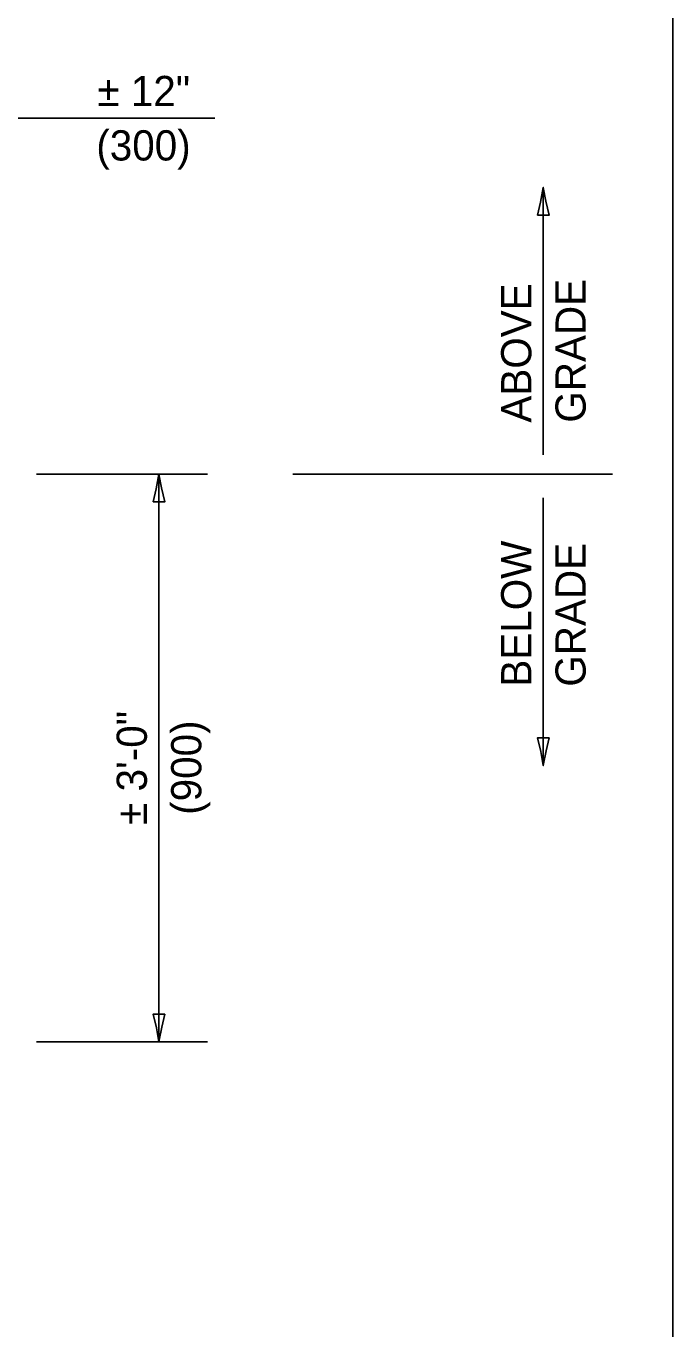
# Model space of a CAD drawing. Extents: x 2261383 to 2262043, y -3123756 to -3123356.
# Drawn here: x 2261977.9 to 2262043.2, y -3123618.7 to -3123487.3 of the extents above; entities that cross this region are included whole.
import ezdxf

# ---------------------------------------------------------------- set-up
doc = ezdxf.new("R2010")
doc.units = 0
for name, color, linetype in [('Default', 7, 'Continuous'), ('RD_Pr_Roadway_Dimensions', 7, 'Continuous'), ('RD_Pr_Roadway_Notes', 7, 'Continuous')]:
    doc.layers.add(name, color=color, linetype=linetype)

msp = doc.modelspace()

# ---------------------------------------------------------------- linework, layer by layer
at = {"layer": 'Default'}
msp.add_lwpolyline([(2261413.18, -3123755.97), (2262043.18, -3123755.97), (2262043.18, -3123355.97), (2261413.18, -3123355.97)], close=True, dxfattribs=at)
at = {"layer": 'RD_Pr_Roadway_Dimensions'}
for p, q in [((2261974.09, -3123496.62), (2261996.98, -3123496.62)), ((2261979, -3123532.49), (2261996.25, -3123532.49)), ((2261991.35, -3123532.49), (2261991.35, -3123589.74)), ((2261979, -3123589.74), (2261996.25, -3123589.74))]:
    msp.add_line(p, q, dxfattribs=at)
for points in [[(2261990.77, -3123535.29), (2261991.35, -3123535.29), (2261991.94, -3123535.29), (2261991.59, -3123533.89), (2261991.35, -3123532.49), (2261991.08, -3123533.98)], [(2261991.94, -3123586.94), (2261991.35, -3123586.94), (2261990.77, -3123586.94), (2261991.11, -3123588.34), (2261991.35, -3123589.74), (2261991.62, -3123588.25)]]:
    msp.add_lwpolyline(points, close=True, dxfattribs=at)
at = {"layer": 'RD_Pr_Roadway_Notes'}
for p, q in [((2262030.11, -3123503.59), (2262030.11, -3123530.57)), ((2262004.86, -3123532.49), (2262037.1, -3123532.49)), ((2262030.11, -3123534.9), (2262030.11, -3123561.88))]:
    msp.add_line(p, q, dxfattribs=at)
for points in [[(2262029.53, -3123506.39), (2262030.11, -3123506.39), (2262030.7, -3123506.39), (2262030.36, -3123504.99), (2262030.11, -3123503.59), (2262029.84, -3123505.08)], [(2262030.7, -3123559.08), (2262030.11, -3123559.08), (2262029.53, -3123559.08), (2262029.87, -3123560.48), (2262030.11, -3123561.88), (2262030.38, -3123560.39)]]:
    msp.add_lwpolyline(points, close=True, dxfattribs=at)

# ---------------------------------------------------------------- texts
at = {"layer": 'RD_Pr_Roadway_Dimensions'}
for s, p in [('± 12"', (2261985.14, -3123495.4)), ('(300)', (2261985.03, -3123500.88))]:
    msp.add_text(s, height=3.048, dxfattribs=at).set_placement(p)
for s, p in [('± 3\'-0"', (2261990.13, -3123567.86)), ('(900)', (2261995.62, -3123566.85))]:
    msp.add_text(s, height=3.048, rotation=90, dxfattribs=at).set_placement(p)
at = {"layer": 'RD_Pr_Roadway_Notes'}
for s, p in [('GRADE', (2262034.38, -3123527.31)), ('ABOVE ', (2262028.9, -3123527.31)), ('BELOW', (2262028.9, -3123553.93)), ('GRADE', (2262034.38, -3123553.93))]:
    msp.add_text(s, height=3.048, rotation=90, dxfattribs=at).set_placement(p)

doc.saveas('drawing.dxf')
